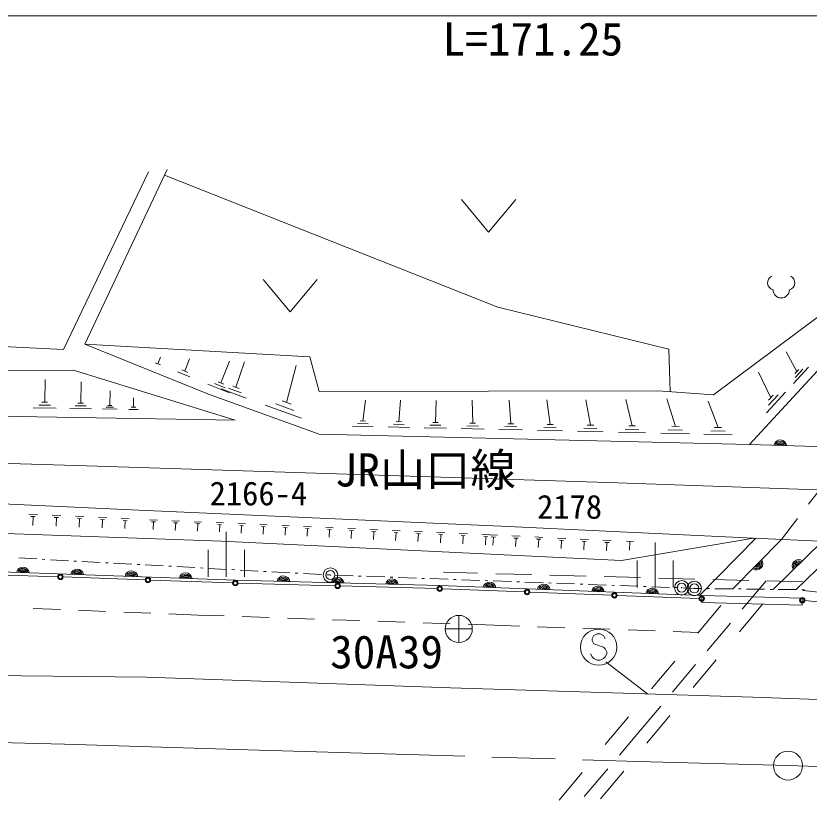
# Model space of a CAD drawing. Units: millimetres, scale not verified. Extents: x 40000 to 680000, y 20000 to 380000.
# Drawn here: x 230595 to 274424, y 275436 to 319121 of the extents above; entities that cross this region are included whole.
import ezdxf
from ezdxf.enums import TextEntityAlignment as Align

# ---------------------------------------------------------------- set-up
doc = ezdxf.new("R2010")
doc.units = ezdxf.units.MM
doc.header["$LTSCALE"] = 1000
doc.header["$PDMODE"] = 32
doc.header["$PDSIZE"] = 500
doc.linetypes.add('CHAIN', pattern=[18.5, 12, -1.5, 3.5, -1.5])
for name, color, linetype, lineweight in [('M-BGD', 7, 'Continuous', 13), ('M-BMK', 2, 'CHAIN', 13), ('M-BMK-ROW', 30, 'Continuous', 13), ('M-BMK-SRVR', 3, 'Continuous', 13), ('M-STR-HTXT', 7, 'Continuous', 13), ('M-STR-STR1', 1, 'Continuous', 13)]:
    doc.layers.add(name, color=color, linetype=linetype, lineweight=lineweight)
doc.layers.add('M-BMK-HTXT', color=7, linetype='Continuous')
doc.styles.add('ＭＳ ゴシック', font='')
doc.styles.get('ＭＳ ゴシック').set_extended_font_data('MS Gothic')

msp = doc.modelspace()

# ---------------------------------------------------------------- linework, layer by layer
at = {"layer": 'M-BGD'}
for p, q in [((238956, 310628), (234401, 300970)), ((255213, 308968), (256713, 307168)), ((256713, 307168), (258213, 308968)), ((244250, 304552), (245750, 302752)), ((245750, 302752), (247250, 304552)), ((238436, 299884), (238582, 300258)), ((273748, 299460), (273164, 300556)), ((238585, 299824), (238287, 299944)), ((239928, 299481), (240194, 300166)), ((241926, 298828), (242390, 300040)), ((242752, 298590), (243232, 299988)), ((245554, 297742), (246078, 299799)), ((240200, 299174), (239519, 299448)), ((240098, 299412), (239758, 299550)), ((272305, 298013), (271623, 299418)), ((274398, 299706), (273555, 298793)), ((273853, 299574), (273643, 299346)), ((274073, 299583), (273652, 299126)), ((232188, 297760), (232209, 299021)), ((234176, 297709), (234195, 298897)), ((242407, 298285), (241203, 298769)), ((242167, 298556), (241565, 298799)), ((242077, 298767), (241776, 298889)), ((243320, 297990), (241932, 298496)), ((243036, 298290), (242342, 298543)), ((242926, 298527), (242579, 298653)), ((235787, 297589), (235800, 298401)), ((273121, 298322), (272062, 297174)), ((272437, 298156), (272172, 297869)), ((272713, 298168), (272183, 297594)), ((232501, 297598), (231870, 297608)), ((232346, 297758), (232031, 297763)), ((234324, 297707), (234027, 297712)), ((237093, 297491), (237102, 297999)), ((246370, 296880), (244375, 297606)), ((245962, 297311), (244964, 297674)), ((245803, 297651), (245304, 297833)), ((249770, 296725), (249916, 297871)), ((251756, 296685), (251848, 297868)), ((253776, 296647), (253811, 297867)), ((255839, 296608), (255810, 297870)), ((257949, 296571), (257850, 297877)), ((260114, 296533), (259939, 297888)), ((262344, 296497), (262083, 297903)), ((264649, 296461), (264290, 297923)), ((267038, 296426), (266569, 297944)), ((269394, 296362), (268849, 297821)), ((232814, 297435), (231553, 297456)), ((234765, 297403), (233577, 297422)), ((234470, 297556), (233876, 297566)), ((236190, 297379), (235377, 297392)), ((235988, 297484), (235582, 297491)), ((235888, 297587), (235685, 297591)), ((237345, 297360), (236837, 297368)), ((237220, 297489), (236966, 297493)), ((250341, 296422), (249186, 296449)), ((250056, 296573), (249478, 296587)), ((249915, 296721), (249626, 296728)), ((252341, 296375), (251156, 296403)), ((252048, 296530), (251456, 296544)), ((251904, 296682), (251607, 296689)), ((254380, 296327), (253159, 296356)), ((254078, 296487), (253468, 296501)), ((253929, 296643), (253624, 296650)), ((256462, 296278), (255200, 296308)), ((256150, 296443), (255519, 296458)), ((255996, 296605), (255681, 296612)), ((258272, 296399), (257617, 296415)), ((258112, 296567), (257785, 296574)), ((260451, 296355), (259769, 296371)), ((260285, 296529), (259943, 296537)), ((262697, 296310), (261982, 296327)), ((262523, 296493), (262165, 296501)), ((264837, 296457), (264461, 296466)), ((267236, 296421), (266839, 296431)), ((269588, 296358), (269199, 296367)), ((258596, 296228), (257286, 296259)), ((260789, 296176), (259423, 296208)), ((263050, 296123), (261621, 296156)), ((265392, 296067), (263888, 296103)), ((265021, 296264), (264268, 296282)), ((267822, 296010), (266234, 296048)), ((267430, 296218), (266636, 296237)), ((270163, 295955), (268606, 295992)), ((269778, 296159), (269000, 296177)), ((283526, 295037), (271135, 295432)), ((274388, 292120), (275302, 293309)), ((231307, 291579), (231797, 291556)), ((232601, 291519), (233080, 291497)), ((231423, 291451), (231668, 291439)), ((231546, 291445), (231524, 290955)), ((232715, 291394), (232955, 291382)), ((232835, 291388), (232813, 290909)), ((233885, 291459), (234352, 291438)), ((233996, 291337), (234230, 291326)), ((234113, 291332), (234092, 290864)), ((235157, 291400), (235613, 291379)), ((235266, 291281), (235494, 291270)), ((235380, 291276), (235359, 290819)), ((236418, 291342), (236863, 291321)), ((236524, 291225), (236747, 291215)), ((236635, 291220), (236615, 290775)), ((237981, 291270), (238414, 291251)), ((238084, 291157), (238301, 291148)), ((238192, 291153), (238173, 290720)), ((239218, 291215), (239641, 291196)), ((239319, 291104), (239531, 291095)), ((239425, 291100), (239405, 290676)), ((240445, 291160), (240860, 291142)), ((240544, 291052), (240751, 291043)), ((240648, 291047), (240629, 290633)), ((241663, 291106), (242069, 291088)), ((242867, 291052), (243275, 291034)), ((272894, 290178), (273778, 291328)), ((241760, 291000), (241963, 290991)), ((241862, 290995), (241843, 290590)), ((242218, 290603), (242218, 288103)), ((242965, 290946), (243169, 290936)), ((243067, 290941), (243048, 290533)), ((244073, 290998), (244485, 290980)), ((244171, 290891), (244377, 290881)), ((244274, 290886), (244255, 290474)), ((245282, 290944), (245698, 290926)), ((245381, 290836), (245589, 290826)), ((245485, 290831), (245466, 290415)), ((246495, 290890), (246914, 290871)), ((246595, 290780), (246805, 290771)), ((246700, 290776), (246681, 290356)), ((247712, 290836), (248135, 290817)), ((247813, 290725), (248025, 290716)), ((247919, 290720), (247899, 290297)), ((248933, 290781), (249360, 290762)), ((249035, 290670), (249248, 290660)), ((249141, 290665), (249122, 290237)), ((250157, 290726), (250588, 290707)), ((250260, 290614), (250476, 290604)), ((250368, 290609), (250348, 290178)), ((251386, 290672), (251821, 290652)), ((252618, 290617), (253057, 290597)), ((251490, 290558), (251707, 290548)), ((251598, 290553), (251579, 290118)), ((252723, 290502), (252943, 290492)), ((252833, 290497), (252813, 290058)), ((253854, 290561), (254298, 290542)), ((253960, 290446), (254182, 290436)), ((254071, 290441), (254051, 289998)), ((255095, 290506), (255542, 290486)), ((255202, 290389), (255425, 290379)), ((255313, 290384), (255293, 289937)), ((256339, 290450), (256790, 290430)), ((256447, 290333), (256672, 290322)), ((256559, 290328), (256539, 289877)), ((256756, 290433), (257209, 290412)), ((256864, 290315), (257090, 290304)), ((256977, 290309), (256956, 289856)), ((258007, 290374), (258462, 290353)), ((258116, 290255), (258343, 290245)), ((258229, 290250), (258208, 289795)), ((259260, 290316), (259717, 290294)), ((259369, 290196), (259597, 290185)), ((259483, 290191), (259462, 289734)), ((260515, 290257), (260973, 290235)), ((261771, 290198), (262231, 290176)), ((271482, 290243), (268365, 287081)), ((270214, 287444), (272894, 290178)), ((271344, 290249), (276248, 290025)), ((260624, 290137), (260853, 290126)), ((260738, 290131), (260717, 289673)), ((261881, 290077), (262111, 290067)), ((261996, 290072), (261974, 289612)), ((263029, 290139), (263491, 290117)), ((263139, 290018), (263370, 290007)), ((263255, 290012), (263233, 289551)), ((264326, 290078), (264716, 290059)), ((264521, 290069), (264498, 289581)), ((265918, 290014), (265918, 287514)), ((275170, 290075), (272436, 287418)), ((273714, 287403), (276367, 290018)), ((241218, 289603), (241218, 288103)), ((243218, 289603), (243218, 288103)), ((264918, 289014), (264918, 287514)), ((266918, 289014), (266918, 287514)), ((232909, 288113), (228377, 288273)), ((237741, 287943), (233209, 288103)), ((254223, 288362), (256106, 288312)), ((257105, 288285), (259105, 288232)), ((260104, 288205), (262104, 288152)), ((263103, 288125), (265103, 288072)), ((266102, 288045), (268102, 287991)), ((269101, 287965), (271100, 287911)), ((242573, 287773), (238041, 287932)), ((248220, 287616), (242873, 287763)), ((253867, 287460), (248520, 287608)), ((270732, 286319), (272051, 287886)), ((272100, 287885), (274099, 287831)), ((258692, 287279), (254167, 287450)), ((263516, 287096), (258992, 287268)), ((274095, 287351), (275293, 287228)), ((268341, 286914), (263816, 287085)), ((274189, 286801), (279782, 286225)), ((231555, 286361), (233054, 286301)), ((234053, 286262), (235552, 286202)), ((236551, 286162), (238050, 286102)), ((239049, 286062), (240662, 285998)), ((240662, 285998), (242100, 285949)), ((243100, 285915), (244599, 285863)), ((245598, 285829), (247098, 285778)), ((248097, 285743), (249596, 285692)), ((250595, 285658), (252095, 285606)), ((253094, 285572), (254593, 285521)), ((255593, 285487), (257031, 285437)), ((257031, 285437), (258424, 285388)), ((259423, 285354), (260923, 285301)), ((268799, 284025), (270088, 285554)), ((261922, 285266), (263421, 285214)), ((262705, 284955), (262523, 284864)), ((262887, 284955), (262705, 284955)), ((263068, 284864), (262887, 284955)), ((264420, 285179), (265920, 285126)), ((266919, 285091), (268312, 285043)), ((262523, 284864), (262432, 284682)), ((262432, 284682), (262432, 284591)), ((262432, 284591), (262523, 284409)), ((263159, 284682), (263068, 284864)), ((262523, 284409), (263068, 284227)), ((263068, 284227), (263159, 284136)), ((263159, 284136), (263250, 283955)), ((262432, 283682), (262341, 283864)), ((262523, 283591), (262432, 283682)), ((262705, 283500), (262523, 283591)), ((263068, 283591), (262887, 283500)), ((263159, 283682), (263068, 283591)), ((263250, 283864), (263159, 283682)), ((263250, 283955), (263250, 283864)), ((262887, 283500), (262705, 283500)), ((266867, 281730), (268155, 283260)), ((264903, 279398), (266223, 280965)), ((263939, 278258), (264903, 279398)), ((262001, 275967), (263293, 277494))]:
    msp.add_line(p, q, dxfattribs=at)
for points in [[(199102, 308491), (197279, 302018), (214147, 301616), (233229, 300670), (237920, 310500)], [(266743, 298341), (266680, 300691), (257220, 303016), (238808, 310314)], [(281905, 305510), (277266, 304236), (269140, 298180), (266058, 298388), (247350, 298356), (246836, 300273), (234401, 300970)], [(234401, 300970), (241247, 298213), (247346, 295993), (271135, 295432), (277538, 302372), (281691, 303799)], [(242703, 296772), (233777, 299529), (214875, 299435), (209080, 299605), (194808, 300855), (179983, 298025)], [(179983, 298025), (206057, 297566), (230663, 296970), (242703, 296772)], [(144684, 296970), (235112, 294225), (263855, 293314), (296357, 292157), (321576, 291351), (335895, 291001), (359222, 290089), (382094, 289318), (431159, 287592), (463030, 286403), (510576, 284741), (551134, 283374), (573038, 282568)], [(180293, 291668), (210594, 292381), (219135, 292638), (224287, 292405), (237397, 291797), (257405, 290903), (271344, 290249)], [(271344, 290249), (264054, 289010), (241959, 290085), (224796, 290693), (211745, 290786), (196310, 290646), (181787, 290389)], [(268497, 287076), (254023, 287624), (242728, 287935), (228231, 288446), (215324, 288592), (207808, 288388), (195594, 287872), (180986, 286599)], [(188707, 281228), (199040, 284222), (200707, 284331), (214373, 284736), (227424, 282680), (237811, 282563), (249904, 282143), (254601, 281979), (271315, 281465), (281096, 281114)]]:
    msp.add_lwpolyline(points, dxfattribs=at)
for centre, radius in [((233059, 288108), 150), ((233059, 288108), 120), ((233059, 288108), 100), ((237891, 287938), 150), ((237891, 287938), 120), ((237891, 287938), 100), ((242723, 287767), 150), ((242723, 287767), 120), ((242723, 287767), 100), ((248370, 287612), 150), ((248370, 287612), 120), ((248370, 287612), 100), ((254017, 287456), 150), ((254017, 287456), 120), ((254017, 287456), 100), ((258842, 287273), 150), ((258842, 287273), 120), ((258842, 287273), 100), ((263666, 287091), 150), ((263666, 287091), 120), ((263666, 287091), 100), ((268491, 286908), 150), ((268491, 286908), 120), ((268491, 286908), 100), ((274040, 286817), 150), ((274040, 286817), 120), ((274040, 286817), 100), ((262796, 284227), 1000)]:
    msp.add_circle(centre, radius, dxfattribs=at)
for centre, radius, start, end in [((272532, 304364), 402, 116.087, 255.3342), ((273229, 304364), 402, 284.6658, 63.913), ((272881, 303975), 450, 180, 0), ((272831, 295324), 354, 6.9715, 169.3767), ((272831, 295324), 283, 9.1956, 167.1527), ((272831, 295324), 212, 12.9419, 163.4064), ((272831, 295324), 142, 20.6536, 155.6946), ((272831, 295324), 100, 30.9713, 145.377), ((271515, 288849), 354, 234.3723, 36.7774), ((271515, 288849), 283, 236.5963, 34.5534), ((271515, 288849), 212, 240.3426, 30.8071), ((271515, 288849), 142, 248.0543, 23.0953), ((271515, 288849), 100, 258.372, 12.7777), ((273841, 288708), 354, 52.9789, 215.3841), ((273841, 288708), 283, 55.203, 213.1601), ((273841, 288708), 212, 58.9493, 209.4137), ((273841, 288708), 142, 66.661, 201.702), ((230981, 288295), 354, 6.7789, 169.1841), ((230981, 288295), 283, 9.0029, 166.96), ((230981, 288295), 212, 12.7493, 163.2137), ((230981, 288295), 142, 20.461, 155.502), ((233979, 288190), 354, 6.7789, 169.1841), ((233979, 288190), 283, 9.0029, 166.96), ((233979, 288190), 212, 12.7493, 163.2137), ((236977, 288084), 354, 6.7789, 169.1841), ((273841, 288708), 100, 76.9787, 191.3844), ((230981, 288295), 100, 30.7787, 145.1843), ((233979, 288190), 142, 20.461, 155.502), ((233979, 288190), 100, 30.7787, 145.1843), ((236977, 288084), 283, 9.0029, 166.96), ((236977, 288084), 212, 12.7493, 163.2137), ((236977, 288084), 142, 20.461, 155.502), ((236977, 288084), 100, 30.7787, 145.1843), ((239975, 287978), 354, 6.7789, 169.1841), ((239975, 287978), 283, 9.0029, 166.96), ((239975, 287978), 212, 12.7493, 163.2137), ((239975, 287978), 142, 20.461, 155.502), ((239975, 287978), 100, 30.7787, 145.1843), ((245375, 287808), 354, 7.2172, 169.6224), ((245375, 287808), 283, 9.4413, 167.3984), ((245375, 287808), 212, 13.1876, 163.6521), ((248374, 287725), 354, 7.2172, 169.6224), ((248374, 287725), 283, 9.4413, 167.3984), ((251373, 287643), 354, 7.2172, 169.6224), ((245375, 287808), 142, 20.8993, 155.9403), ((245375, 287808), 100, 31.217, 145.6227), ((248374, 287725), 212, 13.1876, 163.6521), ((248374, 287725), 142, 20.8993, 155.9403), ((248374, 287725), 100, 31.217, 145.6227), ((251373, 287643), 283, 9.4413, 167.3984), ((251373, 287643), 212, 13.1876, 163.6521), ((251373, 287643), 142, 20.8993, 155.9403), ((251373, 287643), 100, 31.217, 145.6227), ((256761, 287466), 354, 6.6301, 169.0353), ((256761, 287466), 283, 8.8542, 166.8113), ((256761, 287466), 212, 12.6005, 163.065), ((256761, 287466), 142, 20.3122, 155.3532), ((256761, 287466), 100, 30.6299, 145.0356), ((259759, 287353), 354, 6.6301, 169.0353), ((259759, 287353), 283, 8.8542, 166.8113), ((259759, 287353), 212, 12.6005, 163.065), ((262757, 287239), 354, 6.6301, 169.0353), ((259759, 287353), 142, 20.3122, 155.3532), ((259759, 287353), 100, 30.6299, 145.0356), ((262757, 287239), 283, 8.8542, 166.8113), ((262757, 287239), 212, 12.6005, 163.065), ((262757, 287239), 142, 20.3122, 155.3532), ((262757, 287239), 100, 30.6299, 145.0356), ((265755, 287126), 354, 6.6301, 169.0353), ((265755, 287126), 283, 8.8542, 166.8113), ((265755, 287126), 212, 12.6005, 163.065), ((265755, 287126), 142, 20.3122, 155.3532), ((265755, 287126), 100, 30.6299, 145.0356)]:
    msp.add_arc(centre, radius, start, end, dxfattribs=at)
at = {"layer": 'M-BMK'}
msp.add_lwpolyline([(78495, 244137), (92855, 251344), (105680, 256964), (116920, 261287), (127368, 264853), (136789, 267735), (146047, 270185), (154843, 272251), (163411, 274052), (173264, 275749), (183825, 277229), (195265, 278238), (204688, 278863), (212141, 279167), (221756, 279167), (233276, 278863), (243403, 278542), (264953, 277908), (273257, 277674), (330908, 275761)], dxfattribs=at)
at = {"layer": 'M-BMK-ROW'}
for p, q in [((230754, 289153), (231752, 289098)), ((232052, 289082), (232202, 289074)), ((232501, 289057), (233500, 289003)), ((233799, 288986), (233949, 288978)), ((234248, 288962), (235247, 288907)), ((235547, 288891), (235696, 288883)), ((235996, 288866), (236994, 288812)), ((237294, 288795), (237444, 288787)), ((237743, 288771), (238742, 288716)), ((239041, 288700), (239191, 288692)), ((239491, 288675), (240489, 288621)), ((240789, 288604), (240938, 288596)), ((241238, 288580), (242237, 288525)), ((242536, 288509), (242686, 288501)), ((242985, 288484), (243984, 288430)), ((244284, 288414), (244433, 288405)), ((244733, 288389), (245731, 288334)), ((246031, 288318), (246181, 288310)), ((246480, 288293), (247479, 288239)), ((247778, 288223), (247928, 288214)), ((248228, 288203), (249227, 288166)), ((249527, 288155), (249677, 288150)), ((249977, 288139), (250976, 288103)), ((251276, 288092), (251426, 288086)), ((251726, 288075), (252725, 288039)), ((253025, 288028), (253175, 288023)), ((253474, 288012), (254474, 287975)), ((254773, 287964), (254923, 287959)), ((255223, 287948), (256223, 287912)), ((256522, 287901), (256672, 287895)), ((256972, 287884), (257971, 287848)), ((258271, 287837), (258421, 287832)), ((258721, 287821), (259720, 287784)), ((260020, 287773), (260170, 287768)), ((260470, 287757), (261469, 287721)), ((261769, 287710), (261919, 287704)), ((262219, 287693), (263218, 287657)), ((263518, 287646), (263668, 287641)), ((263967, 287630), (264967, 287593)), ((265267, 287582), (265416, 287577)), ((265716, 287566), (266716, 287530)), ((267015, 287519), (267165, 287513)), ((267465, 287501), (268077, 287468)), ((268077, 287468), (268464, 287464)), ((268764, 287461), (268914, 287459)), ((269214, 287455), (270214, 287444)), ((270514, 287440), (270664, 287439)), ((270964, 287435), (271964, 287424)), ((272264, 287420), (272414, 287418)), ((272714, 287415), (273714, 287403)), ((274014, 287400), (274164, 287398))]:
    msp.add_line(p, q, dxfattribs=at)
for centre in [(247976, 288212), (267385, 287505), (268077, 287468)]:
    msp.add_circle(centre, 400, dxfattribs=at)
for p in [(247976, 288212), (267385, 287505), (268077, 287468)]:
    msp.add_point(p, dxfattribs=at)
at = {"layer": 'M-BMK-SRVR'}
for p, q in [((255065, 285980), (255065, 284480)), ((255815, 285230), (254315, 285230))]:
    msp.add_line(p, q, dxfattribs=at)
for centre, radius in [((255065, 285230), 750), ((273257, 277674), 800)]:
    msp.add_circle(centre, radius, dxfattribs=at)
at = {"layer": 'M-STR-HTXT'}
for p, q in [((181105, 319121), (351808, 319121)), ((263193, 283418), (265490, 281644))]:
    msp.add_line(p, q, dxfattribs=at)
at = {"layer": 'M-STR-STR1'}
for p, q in [((268274, 284997), (269551, 286535)), ((271847, 286604), (270569, 285065)), ((265719, 281919), (266996, 283458)), ((269291, 283527), (268013, 281989)), ((263164, 278841), (264441, 280380)), ((266734, 280451), (265456, 278912)), ((260609, 275764), (261886, 277302)), ((264178, 277374), (262900, 275836))]:
    msp.add_line(p, q, dxfattribs=at)
msp.add_lwpolyline([(268487, 286693), (274033, 286546), (274043, 286929), (268497, 287076)], close=True, dxfattribs=at)

# ---------------------------------------------------------------- texts
at = {"layer": 'M-BMK-HTXT', "style": 'ＭＳ ゴシック'}
for s, height, p in [('JR山口線', 1833, (253214, 292556)), ('2166-4', 1320, (243995, 291665)), ('2178', 1320, (261188, 290929))]:
    msp.add_text(s, height=height, dxfattribs=at).set_placement(p, align=Align.BOTTOM_CENTER)
at = {"layer": 'M-BMK-SRVR', "style": 'ＭＳ ゴシック'}
msp.add_text('30A39', height=1833, dxfattribs=at).set_placement((247961, 282500), align=Align.BOTTOM_LEFT)
at = {"layer": 'M-STR-HTXT', "style": 'ＭＳ ゴシック'}
msp.add_text('L=171.25', height=1833, dxfattribs=at).set_placement((259164, 316376), align=Align.BOTTOM_CENTER)

doc.saveas('drawing.dxf')
